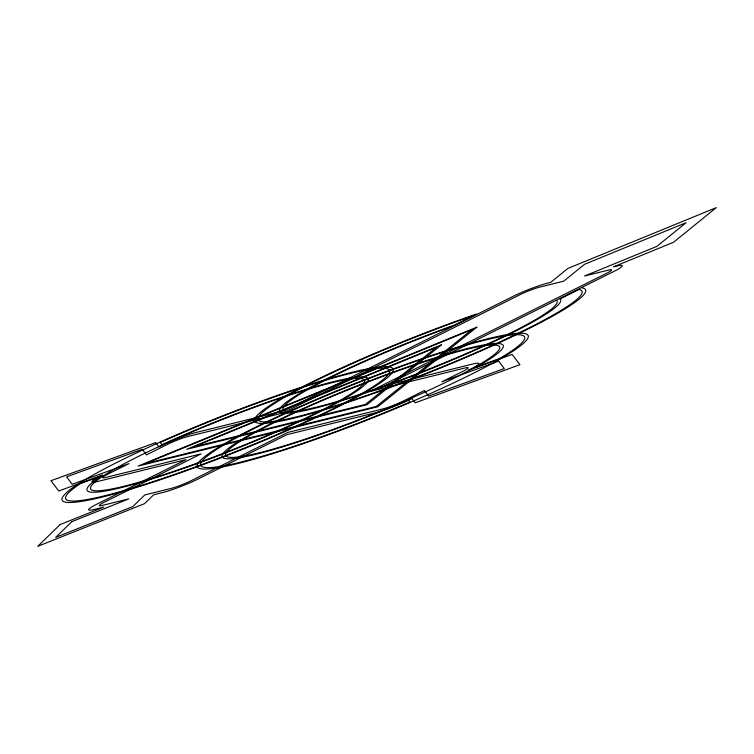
<?xml version="1.0" encoding="UTF-8"?>
<svg xmlns="http://www.w3.org/2000/svg" width="754" height="754" viewBox="0 0 754 754"><rect width="100%" height="100%" fill="white"/><g stroke="black" fill="none" stroke-linecap="round" stroke-linejoin="round"><path stroke-width="1.13" d="M556.64 300.61A147.332 15.909 -21.6 0 1 417.914 373.437A147.332 15.909 -21.6 0 1 283.994 406.566A147.332 15.909 -21.6 0 1 451.118 326.718M582.116 287.896A178.029 19.227 -21.6 0 1 424.078 374.587A178.029 19.227 -21.6 0 1 256.577 416.029A178.029 19.227 -21.6 0 1 476.603 313.994M60.122 524.548L37.7 546.377L144.532 503.672L153.693 494.756L162.723 492.522A26.861 2.903 -21.6 0 0 197.982 479.054L286.85 434.7L374.776 412.947A26.861 2.903 -21.6 0 0 410.044 399.469L411.929 398.536L415.181 402.815L519.93 364.691L512.126 354.418L468.479 370.299L470.364 369.366A26.861 2.903 -21.6 0 0 472.796 364.012L384.87 385.765L613.756 271.506A26.861 2.903 -21.6 0 0 616.197 266.162L613.699 266.775L673.463 242.298L716.3 207.623L567.941 268.396L550.693 282.364L548.196 282.986A26.861 2.903 -21.6 0 0 512.927 296.454L284.041 410.713L196.106 432.466A26.861 2.903 -21.6 0 0 160.838 445.934L158.953 446.877L155.701 442.598L50.952 480.713L58.765 490.986L102.403 475.105L100.518 476.047A26.861 2.903 -21.6 0 0 98.086 481.391L186.021 459.638L97.153 504.002A26.861 2.903 -21.6 0 0 94.721 509.346L103.75 507.112L60.122 524.548M71.847 521.655L55.655 537.413L132.808 506.565L144.768 494.935L170.8 488.498A15.344 1.659 -21.6 0 0 190.951 480.798L287.896 432.4L382.862 408.913A15.344 1.659 -21.6 0 0 403.013 401.213L424.417 390.525L428.649 396.095L504.294 368.565L498.658 361.138L441.919 381.788L463.333 371.1A15.344 1.659 -21.6 0 0 464.718 368.046L369.752 391.543L606.725 273.25A15.344 1.659 -21.6 0 0 608.12 270.196L584.51 276.03L656.809 246.417L686.121 222.694L584.604 264.277L563.728 281.176L540.118 287.01A15.344 1.659 -21.6 0 0 519.968 294.71L282.995 413.003L188.029 436.5A15.344 1.659 -21.6 0 0 167.878 444.191L146.465 454.879L142.242 449.318L66.588 476.848L72.224 484.266L128.962 463.616L107.558 474.304A15.344 1.659 -21.6 0 0 106.163 477.357L201.13 453.87L104.184 502.258A15.344 1.659 -21.6 0 0 102.798 505.312L128.821 498.875L71.847 521.655M436.377 347.358L365.407 404.417L193.627 446.905L436.377 347.358M441.439 344.832L366.962 404.709L186.69 449.299L441.439 344.832M471.787 329.687L376.274 406.472L145.07 463.672L471.787 329.687M476.848 327.161L377.82 406.764L138.133 466.066L476.848 327.161M473.512 315.54L454.426 325.068A151.177 16.324 -21.6 0 0 280.554 407.754A151.177 16.324 -21.6 0 0 418.715 373.569A151.177 16.324 -21.6 0 0 559.939 298.961L579.034 289.432A174.193 18.812 -21.6 0 1 423.324 374.436A174.193 18.812 -21.6 0 1 259.998 414.841A174.193 18.812 -21.6 0 1 473.512 315.54M102.082 475.68L80.518 483.531A174.193 18.812 -21.6 0 0 203.948 463.814A174.193 18.812 -21.6 0 0 388.103 369.036A174.193 18.812 -21.6 0 0 160.263 442.485L161.95 444.7A151.177 16.324 -21.6 0 1 366.321 377.462A151.177 16.324 -21.6 0 1 206.511 460.157A151.177 16.324 -21.6 0 1 102.082 475.68M499.468 358.574L476.886 366.793A151.177 16.324 -21.6 0 0 404.983 367.905A151.177 16.324 -21.6 0 0 221.996 456.321A151.177 16.324 -21.6 0 0 408.338 399.912L409.94 402.033A174.193 18.812 -21.6 0 1 200.564 464.643A174.193 18.812 -21.6 0 1 407.301 364.295A174.193 18.812 -21.6 0 1 499.468 358.574M159.339 476.066A147.332 15.909 -21.6 0 0 364.719 380.977A147.332 15.909 -21.6 0 0 158.755 446.679A147.332 15.909 -21.6 0 0 159.339 476.066M145.117 484.709A178.029 19.227 -21.6 0 0 393.286 369.809A178.029 19.227 -21.6 0 0 144.419 449.196A178.029 19.227 -21.6 0 0 145.117 484.709M280.177 451.297A178.029 19.227 -21.6 0 0 528.347 336.397A178.029 19.227 -21.6 0 0 279.48 415.784A178.029 19.227 -21.6 0 0 280.177 451.297M294.399 442.655A147.332 15.909 -21.6 0 0 499.779 347.556A147.332 15.909 -21.6 0 0 293.824 413.258A147.332 15.909 -21.6 0 0 294.399 442.655"/></g></svg>
